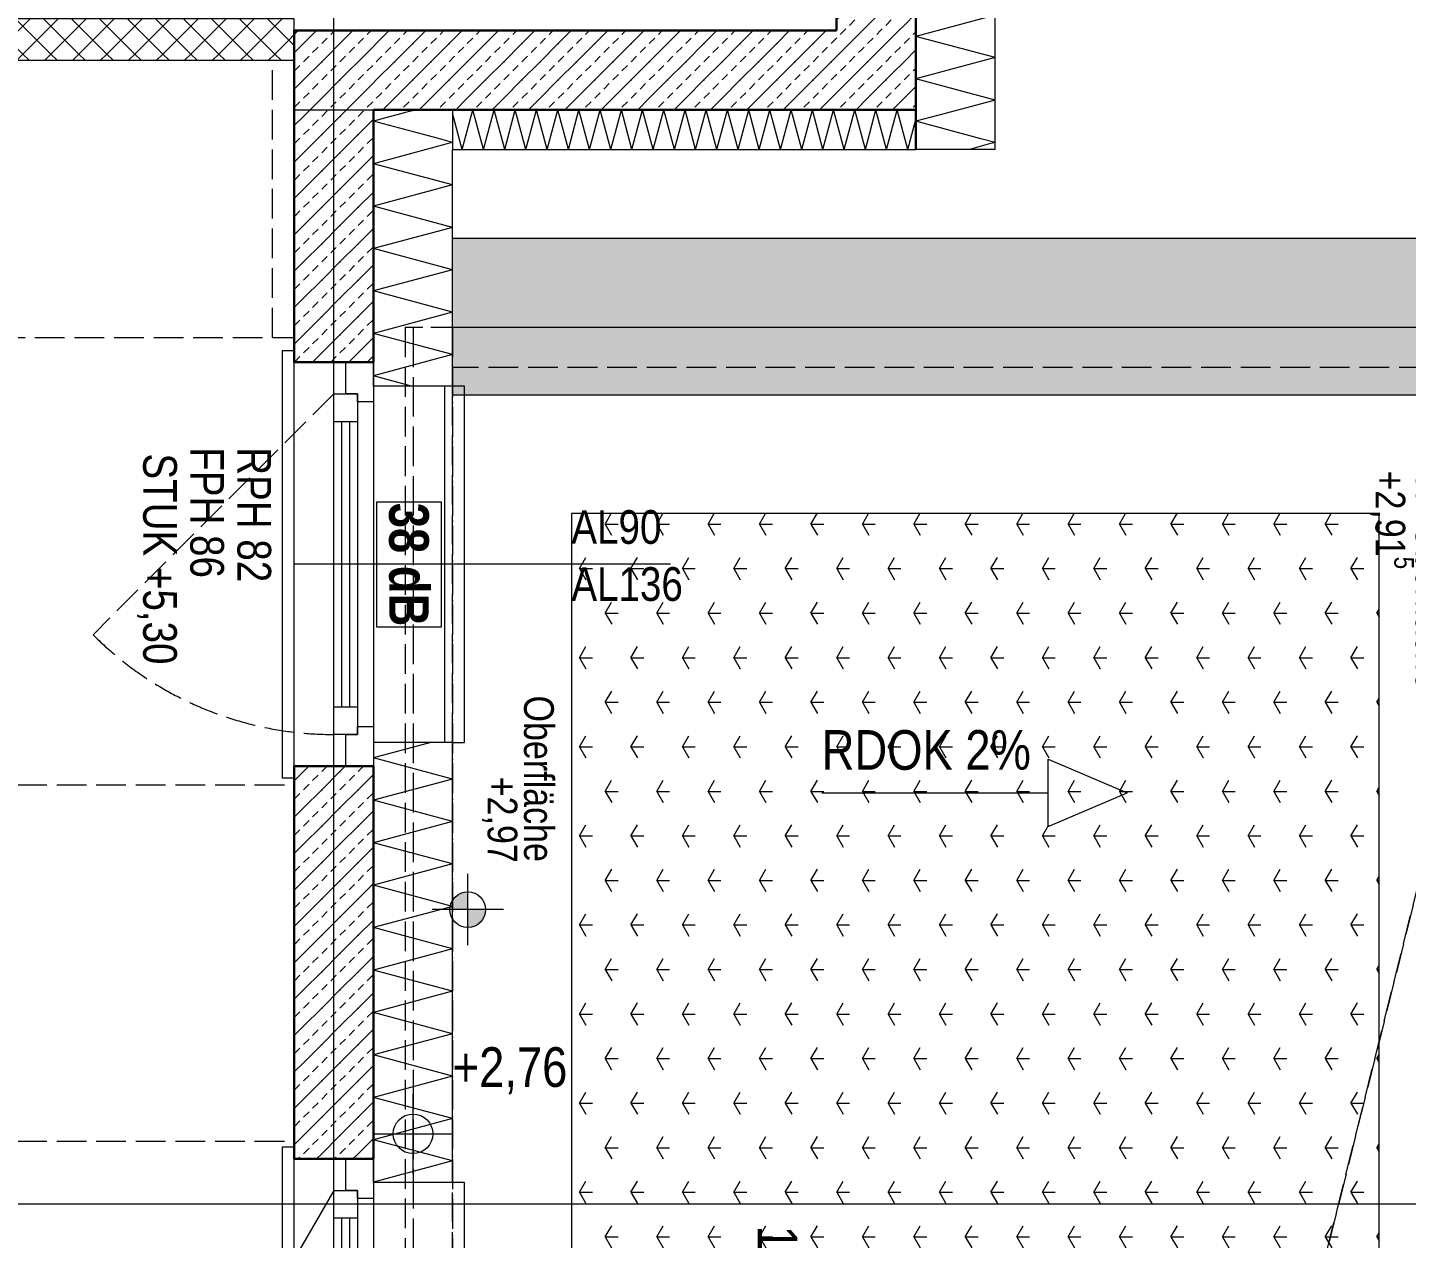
# Model space of a CAD drawing. Header units: metres. Extents: x -16782 to 57285, y -22997 to 18599.
# Drawn here: x 28190 to 31673, y -5431 to -2373 of the extents above; entities that cross this region are included whole.
import ezdxf
from ezdxf.enums import TextEntityAlignment as Align

# ---------------------------------------------------------------- set-up
doc = ezdxf.new("R2010")
doc.units = ezdxf.units.M
doc.header["$MEASUREMENT"] = 0
for name, pattern in [('Punktlinie weit', [0.05, 0, -0.05]), ('Strichlinie eng', [0.1, 0.075, -0.025]), ('Strichlinie weit', [0.25, 0.2, -0.05]), ('Untersicht', [0.125, 0.1, -0.025])]:
    doc.linetypes.add(name, pattern=pattern)
for name, color, linetype in [('110 Wand Aussen', 7, 'Continuous'), ('11__100 Achsraster', 7, 'Continuous'), ('130 Wand Innen', 7, 'Continuous'), ('140 Bruestung Attika', 7, 'Continuous'), ('210 Balkonplatte', 7, 'Continuous'), ('210 Decke', 7, 'Continuous'), ('220 Bodenaufbau', 7, 'Continuous'), ('221 Gefälledämmung 3D', 7, 'Continuous'), ('530 Küche', 7, 'Continuous'), ('810 Raumstempel', 7, 'Continuous'), ('916 Kote PP', 7, 'Continuous'), ('916 Kote PP Entwässerung', 7, 'Continuous'), ('916 Kote PP Rohbau', 7, 'Continuous'), ('936 Beschriftung PP', 7, 'Continuous'), ('936 Beschriftung PP Schallschutz', 7, 'Continuous')]:
    doc.layers.add(name, color=color, linetype=linetype)
doc.styles.add('ERSTELLTER_STIL_1', font='ARIALN.TTF')
doc.styles.add('ERSTELLTER_STIL_3', font='ARIALNB.TTF')
doc.styles.add('ERSTELLTER_STIL_4', font='arialbd.ttf')
doc.linetypes.add('Grenze Bezirk', pattern='A,0,[2,22HAUS116_408 STG1 _ 1.Stock_IndexB_2026-08-161.Shx,S=0.001587,R=0,X=0,Y=0],-0.25,0', length=0.25)
pattern_1 = [(45, (0, 0), (-0.04596194, 0.04596194), [0.0195, -0.013]), (45, (-0.02298, 0.02298), (-0.04596194, 0.04596194), [0.065, 0])]

# ---------------------------------------------------------------- blocks, each defined once
blk = doc.blocks.new('Herdblock[4]_1', base_point=(22.67, 7.4883))
at = {"layer": '530 Küche', "color": 8, "linetype": 'Strichlinie eng', "lineweight": 5}
for p, q in [((22.67, 7.4883), (24.87, 7.4883)), ((22.67, 7.4883), (22.67, 6.5883)), ((24.87, 7.4883), (24.87, 6.5883)), ((23.41, 7.3283), (23.67, 7.3283)), ((23.41, 7.1383), (23.41, 7.3283)), ((23.67, 7.3283), (23.67, 7.1383)), ((24.13, 7.3283), (23.87, 7.3283)), ((23.87, 7.3283), (23.87, 7.1383)), ((24.13, 7.1383), (24.13, 7.3283)), ((23.7, 7.2833), (23.84, 7.2833)), ((23.7, 6.9533), (23.7, 7.2833)), ((23.84, 7.2833), (23.84, 6.9533)), ((23.72, 7.2633), (23.76, 7.2633)), ((23.72, 6.9733), (23.72, 7.2633)), ((23.76, 7.2633), (23.76, 6.9733)), ((23.78, 7.2633), (23.82, 7.2633)), ((23.78, 6.9733), (23.78, 7.2633)), ((23.82, 7.2633), (23.82, 6.9733)), ((23.67, 7.1383), (23.41, 7.1383)), ((23.87, 7.1383), (24.13, 7.1383)), ((23.67, 7.0983), (23.41, 7.0983)), ((23.41, 7.0983), (23.41, 6.9083)), ((23.67, 6.9083), (23.67, 7.0983)), ((23.87, 6.9083), (23.87, 7.0983)), ((23.87, 7.0983), (24.13, 7.0983)), ((24.13, 7.0983), (24.13, 6.9083)), ((23.76, 6.9733), (23.72, 6.9733)), ((23.82, 6.9733), (23.78, 6.9733)), ((23.84, 6.9533), (23.7, 6.9533)), ((23.41, 6.9083), (23.67, 6.9083)), ((24.13, 6.9083), (23.87, 6.9083)), ((22.67, 6.5883), (24.87, 6.5883))]:
    blk.add_line(p, q, dxfattribs=at)
at = {"layer": '530 Küche', "color": 8, "linetype": 'Strichlinie eng', "lineweight": 5, "flags": 128}
blk.add_lwpolyline([(23.37, 7.3683), (24.17, 7.3683), (24.17, 6.8683), (23.37, 6.8683)], close=True, dxfattribs=at)
blk = doc.blocks.new('Einbau Geschirrspüler 02 27[34]_1', base_point=(23.915, 8.6179))
at = {"layer": '530 Küche', "color": 8, "linetype": 'Strichlinie eng', "lineweight": 5}
for p, q in [((23.915, 9.3179), (24.815, 9.3179)), ((23.915, 8.6179), (23.915, 9.3179)), ((24.815, 8.6179), (24.815, 9.3179)), ((23.915, 8.6179), (24.815, 8.6179))]:
    blk.add_line(p, q, dxfattribs=at)
blk = doc.blocks.new('Einbau Geschirrspüler 02 27[185]_1', base_point=(24.815, 8.6179))
at = {"layer": '530 Küche', "color": 8, "linetype": 'Strichlinie eng', "lineweight": 5}
for p, q in [((24.815, 9.3179), (24.87, 9.3179)), ((24.815, 8.6179), (24.815, 9.3179)), ((24.87, 8.6179), (24.87, 9.3179)), ((24.815, 8.6179), (24.87, 8.6179))]:
    blk.add_line(p, q, dxfattribs=at)
blk = doc.blocks.new('Ext. begrüntes Dach_015_16_1', base_point=(26.8689, 6.4128))
at = {"layer": '810 Raumstempel', "color": 7, "linetype": 'Punktlinie weit', "lineweight": 13, "flags": 128}
blk.add_lwpolyline([(27.9065, 8.4729), (25.27, 8.4729), (25.27, 3.5229), (27.9065, 3.5229)], close=True, dxfattribs=at)
at = {"layer": '810 Raumstempel', "color": 7, "lineweight": 13, "insert": (26.1697, 6.3749), "char_height": 0.1, "attachment_point": 1, "rotation": 270, "style": 'ERSTELLTER_STIL_1'}
blk.add_mtext('\\A1;{\\pql;\\pt0,0.05;\\fArial Narrow|b0|i0|c0|p0;\\W1.000000;13,05\\fArial Narrow|b0|i0|c0|p0;\\W1.000000;\\A1{\\H.66x;\\S^  ;}\\fArial Narrow|b0|i0|c0|p0;\\W1.000000; m\\fArial Narrow|b0|i0|c0|p0;\\W1.000000;\\A1{\\H.66x;\\S2^  ;}}', dxfattribs=at)
at = {"layer": '810 Raumstempel', "color": 7, "lineweight": 13}
for tag, height, style, p in [('DUMMY_891', 0.1, 'ERSTELLTER_STIL_1', (26.2006, 6.3749)), ('ROOM_NAME', 0.125, 'ERSTELLTER_STIL_3', (26.4065, 6.3379)), ('DUMMY_890', 0.125, 'ERSTELLTER_STIL_3', (26.4065, 4.9757))]:
    blk.add_attdef(tag, text='', height=height, rotation=270, dxfattribs=dict(at, style=style)).set_placement(p, align=Align.TOP_LEFT)
blk = doc.blocks.new('Decke_9_1', base_point=(9.73, 15.651))
at = {"layer": '220 Bodenaufbau', "color": 7, "linetype": 'Continuous', "lineweight": 13, "flags": 128}
blk.add_lwpolyline([(9.73, 15.651), (9.09, 15.651), (9.09, 12.7733), (9.09, 9.392), (10.06, 9.392), (10.06, -0.12), (24.87, -0.12), (24.87, 9.1929), (26.44, 9.1929), (26.44, 13.0333), (23.6, 13.0333), (23.6, 13.591), (21.7, 13.591), (21.7, 12.8333), (17.64, 12.8333), (17.64, 12.4833), (16.64, 12.4833), (16.64, 12.8333), (13.9801, 12.8333), (13.9801, 15.651)], close=True, dxfattribs=at)
blk = doc.blocks.new('Dachfläche_17_1', base_point=(25.27, 8.542))
at = {"layer": '220 Bodenaufbau', "color": 255, "linetype": 'Strichlinie eng', "lineweight": 13, "flags": 128}
blk.add_lwpolyline([(25.27, 8.542), (25.27, 3.4129), (26.755, 3.4128), (28.035, 8.542), (26.713, 8.542)], close=True, dxfattribs=at)
blk = doc.blocks.new('Dachfläche_18_1', base_point=(25.27, 8.643))
at = {"layer": '221 Gefälledämmung 3D', "color": 32, "linetype": 'Strichlinie eng', "lineweight": 5, "true_color": 0xdd6f00, "flags": 128}
blk.add_lwpolyline([(25.27, 8.643), (25.27, 3.4129), (28.035, 3.4129), (28.035, 8.6429)], close=True, dxfattribs=at)
blk = doc.blocks.new('Dachfläche_19_1', base_point=(28.035, 8.542))
at = {"layer": '221 Gefälledämmung 3D', "color": 32, "linetype": 'Strichlinie eng', "lineweight": 5, "true_color": 0xdd6f00, "flags": 128}
blk.add_lwpolyline([(28.035, 8.542), (26.755, 3.4128), (28.035, 3.4128)], close=True, dxfattribs=at)
blk = doc.blocks.new('Dachfläche_20_1', base_point=(28.035, 8.542))
at = {"layer": '220 Bodenaufbau', "color": 255, "linetype": 'Strichlinie eng', "lineweight": 13, "flags": 128}
blk.add_lwpolyline([(28.035, 8.542), (26.755, 3.4128), (28.035, 3.4128)], close=True, dxfattribs=at)
blk = doc.blocks.new('Dachfläche_32_1', base_point=(25.15, 8.6429))
at = {"layer": '210 Decke', "color": 182, "linetype": 'Strichlinie eng', "lineweight": 5, "true_color": 0x4b06db, "flags": 128}
blk.add_lwpolyline([(25.15, 8.6429), (25.15, 3.3529), (28.08, 3.3529), (28.08, 8.6429)], close=True, dxfattribs=at)
blk = doc.blocks.new('*X873')
at = {"layer": '110 Wand Aussen', "color": 7, "linetype": 'Continuous', "lineweight": 5}
for p, q in [((25.1785, 9.1929), (25.1477, 9.1847)), ((25.27, 9.1103), (25.234, 9.1199)), ((25.27, 9.1103), (25.253, 9.1057))]:
    blk.add_line(p, q, dxfattribs=at)
blk = doc.blocks.new('*X874')
at = {"layer": '110 Wand Aussen', "color": 7, "linetype": 'Continuous', "lineweight": 5}
for p, q in [((25.1477, 9.1847), (25.07, 9.1639)), ((25.234, 9.1199), (25.07, 9.1639)), ((25.253, 9.1057), (25.07, 9.0567)), ((25.27, 9.0031), (25.07, 9.0567)), ((25.27, 9.0031), (25.07, 8.9495)), ((25.27, 8.8959), (25.07, 8.9495)), ((25.27, 8.8959), (25.07, 8.8423)), ((25.27, 8.7887), (25.07, 8.8423)), ((25.27, 8.7887), (25.07, 8.7352)), ((25.27, 8.6816), (25.07, 8.7352)), ((25.27, 8.6816), (25.07, 8.628)), ((25.27, 8.5744), (25.07, 8.628)), ((25.27, 8.5744), (25.07, 8.5208)), ((25.1659, 8.4951), (25.07, 8.5208))]:
    blk.add_line(p, q, dxfattribs=at)
blk = doc.blocks.new('*X875')
at = {"layer": '110 Wand Aussen', "color": 7, "linetype": 'Continuous', "lineweight": 5}
for p, q in [((25.2153, 7.5951), (25.07, 7.5562)), ((25.27, 7.5026), (25.07, 7.5562)), ((25.27, 7.5026), (25.07, 7.449)), ((25.27, 7.3954), (25.07, 7.449)), ((25.27, 7.3954), (25.07, 7.3418)), ((25.27, 7.2882), (25.07, 7.3418)), ((25.27, 7.2882), (25.07, 7.2346)), ((25.27, 7.181), (25.07, 7.2346)), ((25.27, 7.181), (25.07, 7.1275)), ((25.27, 7.0739), (25.07, 7.1275)), ((25.27, 7.0739), (25.07, 7.0203)), ((25.27, 6.9667), (25.07, 7.0203)), ((25.27, 6.9667), (25.07, 6.9131)), ((25.27, 6.8595), (25.07, 6.9131)), ((25.27, 6.8595), (25.07, 6.8059)), ((25.27, 6.7523), (25.07, 6.8059)), ((25.27, 6.7523), (25.07, 6.6987)), ((25.27, 6.6451), (25.07, 6.6987)), ((25.27, 6.6451), (25.07, 6.5916)), ((25.27, 6.538), (25.07, 6.5916)), ((25.27, 6.538), (25.07, 6.4844)), ((25.0741, 6.4833), (25.07, 6.4844))]:
    blk.add_line(p, q, dxfattribs=at)
blk = doc.blocks.new('Kombi-Fenster 2-Fl 27_4')
at = {"layer": '110 Wand Aussen', "color": 7, "linetype": 'Strichlinie weit', "lineweight": 13}
for p, q in [((-0.78, 0.03), (-0.2072, 0.6028)), ((0.78, 0.03), (0.1305, 0.405))]:
    blk.add_line(p, q, dxfattribs=at)
at = {"layer": '110 Wand Aussen', "color": 7, "linetype": 'Continuous', "lineweight": 13}
for p, q in [((-0.89, 0.13), (-0.89, 0.16)), ((-0.89, 0.16), (0.89, 0.16)), ((0.89, 0.16), (0.89, 0.13)), ((-0.86, 0), (-0.78, 0)), ((-0.78, -0.03), (-0.78, 0.03)), ((-0.78, 0.03), (-0.71, 0.03)), ((-0.78, 0), (-0.78, -0.03)), ((-0.71, 0.03), (-0.04, 0.03)), ((-0.71, 0.03), (-0.71, -0.03)), ((-0.71, 0.01), (-0.04, 0.01)), ((-0.04, -0.03), (-0.04, 0.03)), ((-0.04, 0.03), (0.01, 0.03)), ((0.01, 0.03), (0.01, 0)), ((0.01, 0), (0.01, 0.03)), ((0.01, 0.03), (0.08, 0.03)), ((0.01, 0), (0.03, 0)), ((0.03, 0), (0.01, 0)), ((0.03, 0), (0.03, -0.03)), ((0.03, -0.03), (0.03, 0)), ((0.08, 0.03), (0.71, 0.03)), ((0.08, 0.03), (0.08, -0.03)), ((0.08, 0.01), (0.71, 0.01)), ((0.71, -0.03), (0.71, 0.03)), ((0.71, 0.03), (0.78, 0.03)), ((0.78, 0.03), (0.78, -0.03)), ((0.78, -0.03), (0.78, 0)), ((0.78, 0), (0.86, 0)), ((-0.78, -0.03), (-0.76, -0.03)), ((-0.71, -0.03), (-0.78, -0.03)), ((-0.76, -0.03), (-0.76, -0.07)), ((-0.04, -0.01), (-0.71, -0.01)), ((-0.04, -0.03), (-0.71, -0.03)), ((0.03, -0.03), (-0.04, -0.03)), ((0.08, -0.03), (0.03, -0.03)), ((0.71, -0.01), (0.08, -0.01)), ((0.71, -0.03), (0.08, -0.03)), ((0.78, -0.03), (0.71, -0.03)), ((0.76, -0.07), (0.76, -0.03)), ((0.76, -0.03), (0.78, -0.03)), ((-0.76, -0.07), (-0.86, -0.07)), ((-0.8, -0.07), (-0.86, -0.07)), ((-0.8, -0.07), (-0.86, -0.07)), ((-0.8, -0.27), (-0.8, -0.07)), ((0.76, -0.07), (-0.76, -0.07)), ((0.86, -0.07), (0.76, -0.07)), ((0.8, -0.07), (0.86, -0.07)), ((0.8, -0.07), (0.86, -0.07)), ((0.8, -0.27), (0.8, -0.07)), ((-0.8, -0.27), (-0.8, -0.3)), ((0.8, -0.3), (0.8, -0.27)), ((-0.8, -0.3), (0.8, -0.3))]:
    blk.add_line(p, q, dxfattribs=at)
at = {"layer": '110 Wand Aussen', "color": 7, "linetype": 'Continuous', "lineweight": 30}
for p, q in [((-0.86, 0.13), (-0.89, 0.13)), ((-0.86, 0), (-0.86, 0.13)), ((0.86, 0), (0.86, 0.13)), ((0.86, 0.13), (0.89, 0.13)), ((-0.86, -0.07), (-0.86, 0)), ((-0.86, -0.07), (-0.86, 0)), ((0.86, -0.07), (0.86, 0)), ((0.86, -0.07), (0.86, 0))]:
    blk.add_line(p, q, dxfattribs=at)
at = {"layer": '110 Wand Aussen', "color": 7, "linetype": 'Strichlinie eng', "lineweight": 13}
for p, q in [((-0.86, 0.13), (0.86, 0.13)), ((-0.8, -0.27), (0.8, -0.27))]:
    blk.add_line(p, q, dxfattribs=at)
at = {"layer": '110 Wand Aussen', "color": 7, "linetype": 'Strichlinie weit', "lineweight": 13}
for centre, radius, start, end in [((-0.78, 0.03), 0.81, 0, 45), ((0.78, 0.03), 0.75, 150, 180)]:
    blk.add_arc(centre, radius, start, end, dxfattribs=at)
blk = doc.blocks.new('Kombi-Fenster 1-Fl 27_7')
at = {"layer": '110 Wand Aussen', "color": 7, "linetype": 'Strichlinie eng', "lineweight": 13}
for p, q in [((0.43, 0.03), (-0.1781, 0.6381)), ((-0.51, 0.13), (0.51, 0.13)), ((-0.45, -0.27), (0.45, -0.27))]:
    blk.add_line(p, q, dxfattribs=at)
at = {"layer": '110 Wand Aussen', "color": 7, "linetype": 'Continuous', "lineweight": 13}
for p, q in [((-0.54, 0.13), (-0.54, 0.16)), ((-0.54, 0.16), (0.54, 0.16)), ((0.54, 0.16), (0.54, 0.13)), ((-0.51, 0), (-0.43, 0)), ((-0.43, -0.03), (-0.43, 0.03)), ((-0.43, 0.03), (-0.36, 0.03)), ((-0.43, 0), (-0.43, -0.03)), ((-0.36, 0.03), (0.36, 0.03)), ((-0.36, 0.03), (-0.36, -0.03)), ((-0.36, 0.01), (0.36, 0.01)), ((0.36, -0.03), (0.36, 0.03)), ((0.36, 0.03), (0.43, 0.03)), ((0.43, 0.03), (0.43, -0.03)), ((0.43, -0.03), (0.43, 0)), ((0.43, 0), (0.51, 0)), ((-0.43, -0.03), (-0.41, -0.03)), ((-0.36, -0.03), (-0.43, -0.03)), ((-0.41, -0.03), (-0.41, -0.07)), ((0.36, -0.01), (-0.36, -0.01)), ((0.36, -0.03), (-0.36, -0.03)), ((0.43, -0.03), (0.36, -0.03)), ((0.41, -0.07), (0.41, -0.03)), ((0.41, -0.03), (0.43, -0.03)), ((-0.41, -0.07), (-0.51, -0.07)), ((-0.45, -0.07), (-0.51, -0.07)), ((-0.45, -0.07), (-0.51, -0.07)), ((-0.45, -0.27), (-0.45, -0.07)), ((0.41, -0.07), (-0.41, -0.07)), ((0.51, -0.07), (0.41, -0.07)), ((0.45, -0.07), (0.51, -0.07)), ((0.45, -0.07), (0.51, -0.07)), ((0.45, -0.27), (0.45, -0.07)), ((-0.45, -0.25), (0.45, -0.25)), ((-0.45, -0.27), (-0.45, -0.3)), ((0.45, -0.3), (0.45, -0.27)), ((-0.45, -0.3), (0.45, -0.3))]:
    blk.add_line(p, q, dxfattribs=at)
at = {"layer": '110 Wand Aussen', "color": 7, "linetype": 'Continuous', "lineweight": 30}
for p, q in [((-0.51, 0.13), (-0.54, 0.13)), ((-0.51, 0), (-0.51, 0.13)), ((0.51, 0), (0.51, 0.13)), ((0.51, 0.13), (0.54, 0.13)), ((-0.51, -0.07), (-0.51, 0)), ((-0.51, -0.07), (-0.51, 0)), ((0.51, -0.07), (0.51, 0)), ((0.51, -0.07), (0.51, 0))]:
    blk.add_line(p, q, dxfattribs=at)
at = {"layer": '110 Wand Aussen', "color": 7, "linetype": 'Strichlinie eng', "lineweight": 13}
blk.add_arc((0.43, 0.03), 0.86, 135, 180, dxfattribs=at)
blk = doc.blocks.new('F Marker 21_8')
at = {"layer": '110 Wand Aussen', "color": 7, "linetype": 'Continuous', "lineweight": 13}
blk.add_line((0, 0.55), (0, -0.4), dxfattribs=at)
at = {"layer": '110 Wand Aussen', "color": 7, "lineweight": 13, "style": 'ERSTELLTER_STIL_1'}
for tag, p in [('gs_width_select_pref_50_0', (0, 0.326)), ('gs_width_select_pref_50_1', (0.144, 0.326))]:
    blk.add_attdef(tag, text='', height=0.085, rotation=90, dxfattribs=at).set_placement(p, align=Align.BOTTOM_LEFT)
for tag, p in [('AC_SillPrefix', (-0.2694, -0.543)), ('AC_SillPrefix_FPH', (-0.2694, -0.662)), ('AC_SillPrefix_STUK', (-0.2694, -0.7965))]:
    blk.add_attdef(tag, text='', height=0.085, dxfattribs=at).set_placement(p, align=Align.BOTTOM_LEFT)
blk = doc.blocks.new('Wand_160_1', base_point=(25.27, 9.1929))
at = {"layer": '110 Wand Aussen', "linetype": 'Continuous', "lineweight": 0, "true_color": 0x000000}
h = blk.add_hatch(dxfattribs=at)
h.set_pattern_fill('BETON__BEWEHRT_SN46_0001', color=18, style=0, pattern_type=2)
h.set_pattern_definition(pattern_1)
h.paths.add_polyline_path([(24.87, 9.3929), (25.07, 9.2429), (25.07, 9.3929)])
h = blk.add_hatch(dxfattribs=at)
h.set_pattern_fill('BETON__BEWEHRT_SN46_0001', color=18, style=0, pattern_type=2)
h.set_pattern_definition(pattern_1)
h.paths.add_polyline_path([(25.07, 9.2429), (24.87, 9.3929), (24.87, 9.1929), (25.07, 9.1929)])
h = blk.add_hatch(dxfattribs=at)
h.set_pattern_fill('BETON__BEWEHRT_SN46_0001', color=18, style=0, pattern_type=2)
h.set_pattern_definition(pattern_1)
h.paths.add_polyline_path([(24.87, 9.1929), (24.87, 8.5551), (25, 8.5551), (25.07, 8.5551), (25.07, 9.1929)])
h = blk.add_hatch(dxfattribs=at)
h.set_pattern_fill('BETON__BEWEHRT_SN46_0001', color=18, style=0, pattern_type=2)
h.set_pattern_definition(pattern_1)
h.paths.add_polyline_path([(24.87, 7.5351), (24.87, 6.5433), (25, 6.5433), (25.07, 6.5433), (25.07, 7.5351), (25, 7.5351)])
at = {"layer": '110 Wand Aussen', "color": 7, "linetype": 'Continuous', "lineweight": 30}
for p, q in [((25.07, 9.1929), (25.1367, 9.1929)), ((25.07, 8.5551), (25.07, 9.1929)), ((25.27, 9.1929), (25.1367, 9.1929)), ((24.87, 8.5551), (24.87, 8.5851)), ((25, 8.5551), (24.87, 8.5551)), ((25.07, 8.5551), (25, 8.5551)), ((24.87, 7.5351), (24.87, 7.5051)), ((25, 7.5351), (24.87, 7.5351)), ((25.07, 7.5351), (25, 7.5351)), ((25.07, 6.5433), (25.07, 7.5351)), ((24.87, 6.5433), (24.87, 6.5733)), ((25, 6.5433), (24.87, 6.5433)), ((25.07, 6.5433), (25, 6.5433))]:
    blk.add_line(p, q, dxfattribs=at)
at = {"layer": '110 Wand Aussen', "color": 7, "linetype": 'Continuous', "lineweight": 13}
for p, q in [((25.27, 9.1929), (25.27, 9.0929)), ((25.07, 8.4951), (25.07, 8.5551)), ((25.27, 8.4951), (25.07, 8.4951)), ((25.27, 7.5951), (25.07, 7.5951)), ((25.07, 7.5951), (25.07, 7.5351)), ((25.07, 6.4833), (25.07, 6.5433)), ((25.27, 6.4833), (25.07, 6.4833))]:
    blk.add_line(p, q, dxfattribs=at)
at = {"layer": '110 Wand Aussen', "color": 7, "linetype": 'Continuous', "lineweight": 30, "flags": 128}
for points in [[(24.87, 9.3929), (25.07, 9.3929)], [(24.87, 9.3929), (24.87, 8.5551)], [(24.87, 7.5351), (24.87, 6.5433)]]:
    blk.add_lwpolyline(points, dxfattribs=at)
at = {"layer": '110 Wand Aussen', "color": 7, "linetype": 'Continuous', "lineweight": 13, "flags": 128}
for points in [[(25.27, 8.4951), (25.27, 9.0929)], [(25.27, 6.4833), (25.27, 7.5951)]]:
    blk.add_lwpolyline(points, dxfattribs=at)
at = {"layer": '110 Wand Aussen', "color": 7, "lineweight": 30}
for name in ['*X874', '*X873', '*X875']:
    blk.add_blockref(name, (0, 0), dxfattribs=at)
at = {"layer": '110 Wand Aussen', "color": 7, "linetype": 'Continuous', "lineweight": 13, "rotation": 90.00001786097843}
for name, p in [('Kombi-Fenster 1-Fl 27_7', (25, 8.0451)), ('Kombi-Fenster 2-Fl 27_4', (25, 5.6833))]:
    blk.add_blockref(name, p, dxfattribs=at)
at = {"layer": '110 Wand Aussen', "color": 7, "lineweight": 13}
ref = blk.add_blockref('F Marker 21_8', (25.27, 8.0451), dxfattribs=dict(at, rotation=270.0000178609784))
ref.add_attrib('gs_width_select_pref_50', 'AL90', dxfattribs={"color": 7, "lineweight": 13, "height": 0.085, "rotation": 0, "style": 'ERSTELLTER_STIL_1'}).set_placement((25.57, 8.0711), align=Align.BOTTOM_LEFT)
ref.add_attrib('gs_width_select_pref_50_1', 'AL136', dxfattribs={"color": 7, "lineweight": 13, "height": 0.085, "rotation": 0, "style": 'ERSTELLTER_STIL_1'}).set_placement((25.57, 7.9271), align=Align.BOTTOM_LEFT)
ref.add_attrib('AC_SillPrefix', 'RPH 82', dxfattribs={"color": 7, "lineweight": 13, "height": 0.085, "rotation": 270, "style": 'ERSTELLTER_STIL_1'}).set_placement((24.701, 8.3405), align=Align.BOTTOM_LEFT)
ref.add_attrib('AC_SillPrefix_FPH', 'FPH 86', dxfattribs={"color": 7, "lineweight": 13, "height": 0.085, "rotation": 270, "style": 'ERSTELLTER_STIL_1'}).set_placement((24.582, 8.3405), align=Align.BOTTOM_LEFT)
ref.add_attrib('AC_SillPrefix_STUK', 'STUK +5,30', dxfattribs={"color": 7, "lineweight": 13, "height": 0.085, "rotation": 270, "style": 'ERSTELLTER_STIL_1'}).set_placement((24.463, 8.325), align=Align.BOTTOM_LEFT)
blk = doc.blocks.new('Decke_37_1', base_point=(25.17, 8.6429))
at = {"layer": '210 Balkonplatte', "color": 139, "linetype": 'Untersicht', "lineweight": 13, "true_color": 0x2c655e, "flags": 128}
blk.add_lwpolyline([(25.17, 8.6429), (25.17, 3.3529), (28.08, 3.3529), (28.08, 8.6429)], close=True, dxfattribs=at)
blk = doc.blocks.new('*X1021')
at = {"layer": '110 Wand Aussen', "color": 7, "linetype": 'Continuous', "lineweight": 5}
for p, q in [((26.5177, 9.1847), (26.44, 9.1639)), ((26.6041, 9.1199), (26.44, 9.1639)), ((26.623, 9.1057), (26.5753, 9.0929))]:
    blk.add_line(p, q, dxfattribs=at)
blk = doc.blocks.new('*X1023')
at = {"layer": '110 Wand Aussen', "color": 7, "linetype": 'Continuous', "lineweight": 5}
for p, q in [((26.64, 10.1821), (26.5236, 10.2133)), ((26.64, 10.1821), (26.44, 10.1285)), ((26.64, 10.0749), (26.44, 10.1285)), ((26.64, 10.0749), (26.44, 10.0213)), ((26.64, 9.9677), (26.44, 10.0213)), ((26.64, 9.9677), (26.44, 9.9141)), ((26.64, 9.8605), (26.44, 9.9141)), ((26.64, 9.8605), (26.44, 9.8069)), ((26.64, 9.7534), (26.44, 9.8069)), ((26.64, 9.7534), (26.44, 9.6998)), ((26.64, 9.6462), (26.44, 9.6998)), ((26.64, 9.6462), (26.44, 9.5926)), ((26.64, 9.539), (26.44, 9.5926)), ((26.64, 9.539), (26.44, 9.4854)), ((26.64, 9.4318), (26.44, 9.4854)), ((26.64, 9.4318), (26.44, 9.3782)), ((26.64, 9.3246), (26.44, 9.3782)), ((26.64, 9.3246), (26.44, 9.271)), ((26.64, 9.2175), (26.44, 9.271)), ((26.64, 9.2175), (26.5177, 9.1847)), ((26.64, 9.1103), (26.6041, 9.1199)), ((26.64, 9.1103), (26.623, 9.1057))]:
    blk.add_line(p, q, dxfattribs=at)
blk = doc.blocks.new('Wand_189_1', base_point=(26.64, 13.2333))
at = {"layer": '110 Wand Aussen', "linetype": 'Continuous', "lineweight": 0, "true_color": 0x000000}
h = blk.add_hatch(dxfattribs=at)
h.set_pattern_fill('BETON__BEWEHRT_SN46_0001', color=18, style=0, pattern_type=2)
h.set_pattern_definition(pattern_1)
h.paths.add_polyline_path([(26.24, 9.3929), (26.44, 9.3929), (26.44, 10.1533), (26.37, 10.1533), (26.24, 10.1533)])
h = blk.add_hatch(dxfattribs=at)
h.set_pattern_fill('BETON__BEWEHRT_SN46_0001', color=18, style=0, pattern_type=2)
h.set_pattern_definition(pattern_1)
h.paths.add_polyline_path([(26.24, 9.1929), (26.44, 9.1929), (26.44, 9.2429), (26.24, 9.3929)])
h = blk.add_hatch(dxfattribs=at)
h.set_pattern_fill('BETON__BEWEHRT_SN46_0001', color=18, style=0, pattern_type=2)
h.set_pattern_definition(pattern_1)
h.paths.add_polyline_path([(26.24, 9.3929), (26.44, 9.2429), (26.44, 9.3929)])
at = {"layer": '110 Wand Aussen', "color": 7, "linetype": 'Continuous', "lineweight": 30}
for p, q in [((26.44, 9.3929), (26.44, 10.1533)), ((26.44, 9.2429), (26.44, 9.3929)), ((26.44, 9.2429), (26.44, 9.1929)), ((26.24, 9.1929), (26.44, 9.1929)), ((26.44, 9.1929), (26.44, 9.0929))]:
    blk.add_line(p, q, dxfattribs=at)
at = {"layer": '110 Wand Aussen', "color": 7, "linetype": 'Continuous', "lineweight": 13, "flags": 128}
for points in [[(26.64, 9.0929), (26.64, 10.2133)], [(26.64, 9.0929), (26.44, 9.0929)]]:
    blk.add_lwpolyline(points, dxfattribs=at)
at = {"layer": '110 Wand Aussen', "color": 7, "linetype": 'Continuous', "lineweight": 30, "flags": 128}
blk.add_lwpolyline([(26.24, 10.1533), (26.24, 9.3929)], dxfattribs=at)
at = {"layer": '110 Wand Aussen', "color": 7, "lineweight": 30}
for name in ['*X1023', '*X1021']:
    blk.add_blockref(name, (0, 0), dxfattribs=at)
blk = doc.blocks.new('*X1057')
at = {"layer": '110 Wand Aussen', "color": 7, "linetype": 'Continuous', "lineweight": 5}
for p, q in [((25.2944, 9.0929), (25.27, 9.184)), ((25.2944, 9.0929), (25.3212, 9.1929)), ((25.348, 9.0929), (25.3212, 9.1929)), ((25.348, 9.0929), (25.3748, 9.1929)), ((25.4016, 9.0929), (25.3748, 9.1929)), ((25.4016, 9.0929), (25.4284, 9.1929)), ((25.4552, 9.0929), (25.4284, 9.1929)), ((25.4552, 9.0929), (25.482, 9.1929)), ((25.5088, 9.0929), (25.482, 9.1929)), ((25.5088, 9.0929), (25.5356, 9.1929)), ((25.5624, 9.0929), (25.5356, 9.1929)), ((25.5624, 9.0929), (25.5891, 9.1929)), ((25.6159, 9.0929), (25.5891, 9.1929)), ((25.6159, 9.0929), (25.6427, 9.1929)), ((25.6695, 9.0929), (25.6427, 9.1929)), ((25.6695, 9.0929), (25.6963, 9.1929)), ((25.7231, 9.0929), (25.6963, 9.1929)), ((25.7231, 9.0929), (25.7499, 9.1929)), ((25.7767, 9.0929), (25.7499, 9.1929)), ((25.7767, 9.0929), (25.8035, 9.1929)), ((25.8303, 9.0929), (25.8035, 9.1929)), ((25.8303, 9.0929), (25.8571, 9.1929)), ((25.8839, 9.0929), (25.8571, 9.1929)), ((25.8839, 9.0929), (25.9107, 9.1929)), ((25.9375, 9.0929), (25.9107, 9.1929)), ((25.9375, 9.0929), (25.9643, 9.1929)), ((25.9911, 9.0929), (25.9643, 9.1929)), ((25.9911, 9.0929), (26.0179, 9.1929)), ((26.0447, 9.0929), (26.0179, 9.1929)), ((26.0447, 9.0929), (26.0715, 9.1929)), ((26.0983, 9.0929), (26.0715, 9.1929)), ((26.0983, 9.0929), (26.125, 9.1929)), ((26.1518, 9.0929), (26.125, 9.1929)), ((26.1518, 9.0929), (26.1786, 9.1929)), ((26.2054, 9.0929), (26.1786, 9.1929)), ((26.2054, 9.0929), (26.2322, 9.1929)), ((26.259, 9.0929), (26.2322, 9.1929)), ((26.259, 9.0929), (26.2858, 9.1929)), ((26.3126, 9.0929), (26.2858, 9.1929)), ((26.3126, 9.0929), (26.3394, 9.1929)), ((26.3662, 9.0929), (26.3394, 9.1929)), ((26.3662, 9.0929), (26.393, 9.1929)), ((26.4198, 9.0929), (26.393, 9.1929)), ((26.4198, 9.0929), (26.44, 9.1684))]:
    blk.add_line(p, q, dxfattribs=at)
blk = doc.blocks.new('Wand_196_1', base_point=(25.27, 9.1929))
at = {"layer": '110 Wand Aussen', "linetype": 'Continuous', "lineweight": 0, "true_color": 0x000000}
h = blk.add_hatch(dxfattribs=at)
h.set_pattern_fill('BETON__BEWEHRT_SN46_0001', color=18, style=0, pattern_type=2)
h.set_pattern_definition(pattern_1)
h.paths.add_polyline_path([(26.24, 9.3929), (25.07, 9.3929), (25.07, 9.2429), (25.1367, 9.1929), (26.24, 9.1929)])
h = blk.add_hatch(dxfattribs=at)
h.set_pattern_fill('BETON__BEWEHRT_SN46_0001', color=18, style=0, pattern_type=2)
h.set_pattern_definition(pattern_1)
h.paths.add_polyline_path([(25.1367, 9.1929), (25.07, 9.2429), (25.07, 9.1929)])
at = {"layer": '110 Wand Aussen', "color": 7, "linetype": 'Continuous', "lineweight": 30}
for p, q in [((25.07, 9.1929), (25.1367, 9.1929)), ((25.27, 9.1929), (25.1367, 9.1929)), ((25.27, 9.1929), (26.24, 9.1929)), ((26.24, 9.1929), (26.44, 9.1929)), ((26.44, 9.1929), (26.44, 9.0929))]:
    blk.add_line(p, q, dxfattribs=at)
at = {"layer": '110 Wand Aussen', "color": 7, "linetype": 'Continuous', "lineweight": 13}
blk.add_line((25.27, 9.1929), (25.27, 9.0929), dxfattribs=at)
at = {"layer": '110 Wand Aussen', "color": 7, "linetype": 'Continuous', "lineweight": 30, "flags": 128}
blk.add_lwpolyline([(26.24, 9.3929), (25.07, 9.3929)], dxfattribs=at)
at = {"layer": '110 Wand Aussen', "color": 7, "linetype": 'Continuous', "lineweight": 13, "flags": 128}
blk.add_lwpolyline([(25.27, 9.0929), (26.44, 9.0929)], dxfattribs=at)
at = {"layer": '110 Wand Aussen', "color": 7, "lineweight": 30}
blk.add_blockref('*X1057', (0, 0), dxfattribs=at)
blk = doc.blocks.new('Wand_211_1', base_point=(21.36, 9.3179))
at = {"layer": '130 Wand Innen', "linetype": 'Continuous', "lineweight": 13, "true_color": 0xa7a7a7}
h = blk.add_hatch(dxfattribs=at)
h.set_pattern_fill('GIPSKARTONWAND_0001', color=253, style=0, pattern_type=2)
h.set_pattern_definition([(45, (0, 0), (-0.03535534, 0.03535534), [0.05, 0]), (135, (0, 0), (0.03535534, 0.03535534), [0.05, 0])])
h.paths.add_polyline_path([(21.465, 9.3179), (24.87, 9.3179), (24.87, 9.4229), (21.465, 9.4229)])
at = {"layer": '130 Wand Innen', "color": 7, "linetype": 'Continuous', "lineweight": 13, "flags": 128}
for points in [[(24.87, 9.4229), (21.465, 9.4229)], [(24.87, 9.3179), (24.87, 9.4229)], [(21.465, 9.3179), (24.87, 9.3179)]]:
    blk.add_lwpolyline(points, dxfattribs=at)
blk = doc.blocks.new('Wand_248_1', base_point=(28.08, 8.6429))
at = {"layer": '140 Bruestung Attika', "linetype": 'Continuous', "lineweight": 13, "true_color": 0xebebeb}
for points in [[(27.91, 8.8679), (25.27, 8.8679), (25.27, 8.4729), (27.91, 8.4729)], [(27.91, 8.4729), (28.225, 8.4729), (28.225, 8.8679)], [(27.91, 8.8679), (27.91, 8.4729), (28.225, 8.8679)]]:
    blk.add_hatch(color=7, dxfattribs=at).paths.add_polyline_path(points)
at = {"layer": '140 Bruestung Attika', "color": 7, "linetype": 'Continuous', "lineweight": 13, "flags": 128}
for points in [[(28.225, 8.8679), (25.27, 8.8679)], [(25.27, 8.4729), (25.27, 8.8679)], [(28.225, 8.8679), (28.225, 8.4729)], [(25.27, 8.4729), (27.91, 8.4729)]]:
    blk.add_lwpolyline(points, dxfattribs=at)
blk = doc.blocks.new('Standard-Rastermarker_16')
at = {"layer": '11__100 Achsraster', "color": 8, "linetype": 'Grenze Bezirk', "lineweight": 5}
blk.add_line((1, 0), (28.2214, 0), dxfattribs=at)
at = {"layer": '11__100 Achsraster', "color": 8, "lineweight": 5, "style": 'ERSTELLTER_STIL_4'}
blk.add_attdef('AC_MarkerText_1', text='', height=0.2, rotation=270, dxfattribs=at).set_placement((29.6171, -0.0457), align=Align.TOP_CENTER)
blk = doc.blocks.new('Rampe Symbol 27_3')
at = {"layer": '936 Beschriftung PP', "color": 7, "linetype": 'Continuous', "lineweight": 13}
for p, q in [((0.5717, 0.085), (0.7717, 0)), ((0.5717, -0.085), (0.5717, 0.085)), ((0, 0), (0.5717, 0)), ((0.5717, -0.085), (0.7717, 0))]:
    blk.add_line(p, q, dxfattribs=at)
at = {"layer": '936 Beschriftung PP', "color": 7, "lineweight": 13, "style": 'ERSTELLTER_STIL_1'}
blk.add_attdef('txt', text='', height=0.1, dxfattribs=at).set_placement((0, 0.0286), align=Align.BOTTOM_LEFT)
blk = doc.blocks.new('Standard-Rastermarker_28')
at = {"layer": '11__100 Achsraster', "color": 8, "linetype": 'Grenze Bezirk', "lineweight": 5}
blk.add_line((1, 0), (34.397, 0), dxfattribs=at)
at = {"layer": '11__100 Achsraster', "color": 8, "lineweight": 5, "style": 'ERSTELLTER_STIL_4'}
for tag, p in [('AC_MarkerText_1_0', (-0.25, -0.1914)), ('AC_MarkerText_1_1', (35.647, -0.1914))]:
    blk.add_attdef(tag, text='', height=0.2, rotation=180, dxfattribs=at).set_placement(p, align=Align.TOP_CENTER)
blk = doc.blocks.new('Höhenbemaßung_34_1', base_point=(27.8495, 8.4155))
at = {"layer": '916 Kote PP Entwässerung', "linetype": 'Continuous', "lineweight": 5, "true_color": 0xdd6f00}
for points in [[(27.8495, 8.4155), (27.8495, 8.4605), (27.8323, 8.4571), (27.8177, 8.4473), (27.8079, 8.4327), (27.8045, 8.4155)], [(27.8495, 8.4155), (27.8495, 8.3705), (27.8667, 8.3739), (27.8813, 8.3837), (27.8911, 8.3983), (27.8945, 8.4155)]]:
    blk.add_hatch(color=32, dxfattribs=at).paths.add_polyline_path(points)
at = {"layer": '916 Kote PP Entwässerung', "color": 32, "linetype": 'Continuous', "lineweight": 5, "true_color": 0xdd6f00}
for p, q in [((27.8495, 8.3255), (27.8495, 8.5055)), ((27.9395, 8.4155), (27.7595, 8.4155))]:
    blk.add_line(p, q, dxfattribs=at)
blk.add_circle((27.8495, 8.4155), 0.045, dxfattribs=at)
at = {"layer": '916 Kote PP Entwässerung', "color": 32, "lineweight": 5, "true_color": 0xdd6f00, "char_height": 0.075, "attachment_point": 7, "rotation": 270, "style": 'ERSTELLTER_STIL_1'}
for s, insert in [('\\A1;{\\pql;\\fArial Narrow|b0|i0|c0|p0;\\W1.000000;+2,91\\fArial Narrow|b0|i0|c0|p0;\\W1.000000;\\A1{\\H.66x;\\S5^  ;}}', (27.5792, 8.2816)), ('\\A1;{\\pql;\\fArial Narrow|b0|i0|c0|p0;\\W1.000000;TP Oberfläche}', (27.7017, 8.2816))]:
    blk.add_mtext(s, dxfattribs=dict(at, insert=insert))
blk = doc.blocks.new('Höhenbemaßung_35_1', base_point=(25.3083, 7.1728))
at = {"layer": '916 Kote PP', "linetype": 'Continuous', "lineweight": 13}
for points in [[(25.3083, 7.1728), (25.3083, 7.2178), (25.291, 7.2144), (25.2764, 7.2046), (25.2667, 7.19), (25.2633, 7.1728)], [(25.3083, 7.1728), (25.3083, 7.1278), (25.3255, 7.1312), (25.3401, 7.141), (25.3498, 7.1556), (25.3533, 7.1728)]]:
    blk.add_hatch(color=7, dxfattribs=at).paths.add_polyline_path(points)
at = {"layer": '916 Kote PP', "color": 7, "linetype": 'Continuous', "lineweight": 13}
for p, q in [((25.3083, 7.0828), (25.3083, 7.2628)), ((25.3983, 7.1728), (25.2183, 7.1728))]:
    blk.add_line(p, q, dxfattribs=at)
blk.add_circle((25.3083, 7.1728), 0.045, dxfattribs=at)
at = {"layer": '916 Kote PP', "color": 7, "lineweight": 13, "char_height": 0.075, "attachment_point": 7, "rotation": 270, "style": 'ERSTELLTER_STIL_1'}
for s, insert in [('\\A1;{\\pql;\\fArial Narrow|b0|i0|c0|p0;\\W1.000000;Oberfläche}', (25.4495, 7.7135)), ('\\A1;{\\pql;\\fArial Narrow|b0|i0|c0|p0;\\W1.000000;+2,97}', (25.3445, 7.5085))]:
    blk.add_mtext(s, dxfattribs=dict(at, insert=insert))
blk = doc.blocks.new('Höhenbemaßung_68_1', base_point=(25.17, 6.6066))
at = {"layer": '916 Kote PP Rohbau', "color": 7, "linetype": 'Continuous', "lineweight": 13}
for p, q in [((25.17, 6.5066), (25.17, 6.7066)), ((25.07, 6.6066), (25.27, 6.6066))]:
    blk.add_line(p, q, dxfattribs=at)
blk.add_circle((25.17, 6.6066), 0.05, dxfattribs=at)
at = {"layer": '916 Kote PP Rohbau', "color": 7, "lineweight": 13, "insert": (25.27, 6.7066), "char_height": 0.1, "attachment_point": 7, "style": 'ERSTELLTER_STIL_1'}
blk.add_mtext('\\A1;{\\pql;\\fArial Narrow|b0|i0|c0|p0;\\W1.000000;+2,76}', dxfattribs=at)

msp = doc.modelspace()

# ---------------------------------------------------------------- hatches: boundary and pattern name
at = {"layer": '936 Beschriftung PP', "linetype": 'Continuous', "lineweight": 9, "true_color": 0xd4d4d4}
h = msp.add_hatch(dxfattribs=at)
h.set_pattern_fill('GRASFLÄCHE_0001', color=254, scale=1000, style=0, pattern_type=2)
h.set_pattern_definition([(4e-13, (30623.26, -5764.22), (0, 225), [32.476, -97.428]), (4e-13, (30688.22, -5876.72), (0, 225), [32.476, -97.428]), (300, (30623.26, -5764.22), (194.856, 112.5), [32.476, -97.428]), (300, (30753.17, -5764.22), (194.856, 112.5), [32.476, -97.428]), (60, (30623.26, -5764.22), (-194.856, 112.5), [32.476, -97.428]), (60, (30753.17, -5764.22), (-194.856, 112.5), [32.476, -97.428])])
h.paths.add_polyline_path([(29563.049, -7950.22), (31603.613, -7950.22), (31603.613, -3600.16), (29563.788, -3600.16)])

# ---------------------------------------------------------------- linework, layer by layer
at = {"layer": '936 Beschriftung PP', "color": 7, "linetype": 'Continuous', "lineweight": 13, "flags": 128}
msp.add_lwpolyline([(29563.049, -7950.22), (31603.613, -7950.22), (31603.613, -3600.16), (29563.788, -3600.16)], close=True, dxfattribs=at)
at = {"layer": '936 Beschriftung PP Schallschutz', "color": 7, "linetype": 'Continuous', "lineweight": 13, "flags": 128}
msp.add_lwpolyline([(29071.184, -3571.098), (29071.184, -3886.333), (29235.89, -3886.333), (29235.89, -3571.098), (29071.184, -3571.098)], close=True, dxfattribs=at)

# ---------------------------------------------------------------- block references
at = {"layer": '110 Wand Aussen', "color": 7, "lineweight": 30, "xscale": 1000, "yscale": 1000, "zscale": 1000}
for name, p in [('Wand_189_1', (30633.612, 1460.161)), ('Wand_160_1', (29263.609, -2580.159)), ('Wand_196_1', (29263.609, -2580.159))]:
    msp.add_blockref(name, p, dxfattribs=at)
at = {"layer": '11__100 Achsraster', "color": 7, "linetype": 'Continuous', "lineweight": 18, "xscale": 1000, "yscale": 1000, "zscale": 1000, "rotation": 90}
msp.add_blockref('Standard-Rastermarker_28', (28963.605, -17311.325), dxfattribs=at)
at = {"layer": '11__100 Achsraster', "color": 7, "linetype": 'Continuous', "lineweight": 18, "xscale": 1000, "yscale": 1000, "zscale": 1000}
msp.add_blockref('Standard-Rastermarker_16', (7418.37, -5343.106), dxfattribs=at)
at = {"layer": '130 Wand Innen', "color": 7, "lineweight": 30, "xscale": 1000, "yscale": 1000, "zscale": 1000}
msp.add_blockref('Wand_211_1', (25353.612, -2455.161), dxfattribs=at)
at = {"layer": '140 Bruestung Attika', "color": 7, "lineweight": 30, "xscale": 1000, "yscale": 1000, "zscale": 1000}
msp.add_blockref('Wand_248_1', (32073.611, -3130.16), dxfattribs=at)
at = {"layer": '210 Balkonplatte', "color": 139, "linetype": 'Untersicht', "lineweight": 13, "true_color": 0x2c655e, "xscale": 1000, "yscale": 1000, "zscale": 1000}
msp.add_blockref('Decke_37_1', (29163.608, -3130.16), dxfattribs=at)
at = {"layer": '210 Decke', "color": 182, "linetype": 'Strichlinie eng', "lineweight": 5, "true_color": 0x4b06db, "xscale": 1000, "yscale": 1000, "zscale": 1000}
msp.add_blockref('Dachfläche_32_1', (29143.607, -3130.162), dxfattribs=at)
at = {"layer": '220 Bodenaufbau', "color": 7, "linetype": 'Continuous', "lineweight": 13, "xscale": 1000, "yscale": 1000, "zscale": 1000}
msp.add_blockref('Decke_9_1', (13723.609, 3877.922), dxfattribs=at)
at = {"layer": '220 Bodenaufbau', "color": 255, "linetype": 'Strichlinie eng', "lineweight": 13, "xscale": 1000, "yscale": 1000, "zscale": 1000}
for name, p in [('Dachfläche_17_1', (29263.612, -3231.061)), ('Dachfläche_20_1', (32028.611, -3231.062))]:
    msp.add_blockref(name, p, dxfattribs=at)
at = {"layer": '221 Gefälledämmung 3D', "color": 32, "linetype": 'Strichlinie eng', "lineweight": 5, "true_color": 0xdd6f00, "xscale": 1000, "yscale": 1000, "zscale": 1000}
for name, p in [('Dachfläche_18_1', (29263.612, -3130.082)), ('Dachfläche_19_1', (32028.611, -3231.062))]:
    msp.add_blockref(name, p, dxfattribs=at)
at = {"layer": '530 Küche', "color": 8, "linetype": 'Strichlinie eng', "lineweight": 5, "xscale": 1000, "yscale": 1000, "zscale": 1000}
for name, p in [('Einbau Geschirrspüler 02 27[34]_1', (27908.609, -3155.158)), ('Einbau Geschirrspüler 02 27[185]_1', (28808.609, -3155.158)), ('Herdblock[4]_1', (26663.612, -4284.818))]:
    msp.add_blockref(name, p, dxfattribs=at)
at = {"layer": '810 Raumstempel', "color": 7, "linetype": 'Continuous', "lineweight": 13, "xscale": 1000, "yscale": 1000, "zscale": 1000}
msp.add_blockref('Ext. begrüntes Dach_015_16_1', (30862.508, -5360.272), dxfattribs=at)
at = {"layer": '916 Kote PP', "color": 7, "lineweight": 13, "xscale": 1000, "yscale": 1000, "zscale": 1000}
msp.add_blockref('Höhenbemaßung_35_1', (29301.861, -4600.288), dxfattribs=at)
at = {"layer": '916 Kote PP Entwässerung', "color": 32, "lineweight": 5, "true_color": 0xdd6f00, "xscale": 1000, "yscale": 1000, "zscale": 1000}
msp.add_blockref('Höhenbemaßung_34_1', (31843.119, -3357.594), dxfattribs=at)
at = {"layer": '916 Kote PP Rohbau', "color": 7, "lineweight": 13, "xscale": 1000, "yscale": 1000, "zscale": 1000}
msp.add_blockref('Höhenbemaßung_68_1', (29163.609, -5166.477), dxfattribs=at)
at = {"layer": '936 Beschriftung PP', "color": 7, "linetype": 'Continuous', "lineweight": 13, "xscale": 1000, "yscale": 1000, "zscale": 1000}
msp.add_blockref('Rampe Symbol 27_3', (30195.966, -4305.564), dxfattribs=at).add_auto_attribs({'txt': 'RDOK 2%'})

# ---------------------------------------------------------------- texts
at = {"layer": '936 Beschriftung PP Schallschutz', "color": 7, "linetype": 'Continuous', "lineweight": 13, "insert": (29101.814, -3728.716), "char_height": 100, "attachment_point": 8, "rotation": 270.000018, "style": 'ERSTELLTER_STIL_3'}
msp.add_mtext('\\A1;{\\pqc;\\fArial Narrow|b1|i0|c0|p0;\\W1.000000;38 dB}', dxfattribs=at)

doc.saveas('drawing.dxf')
